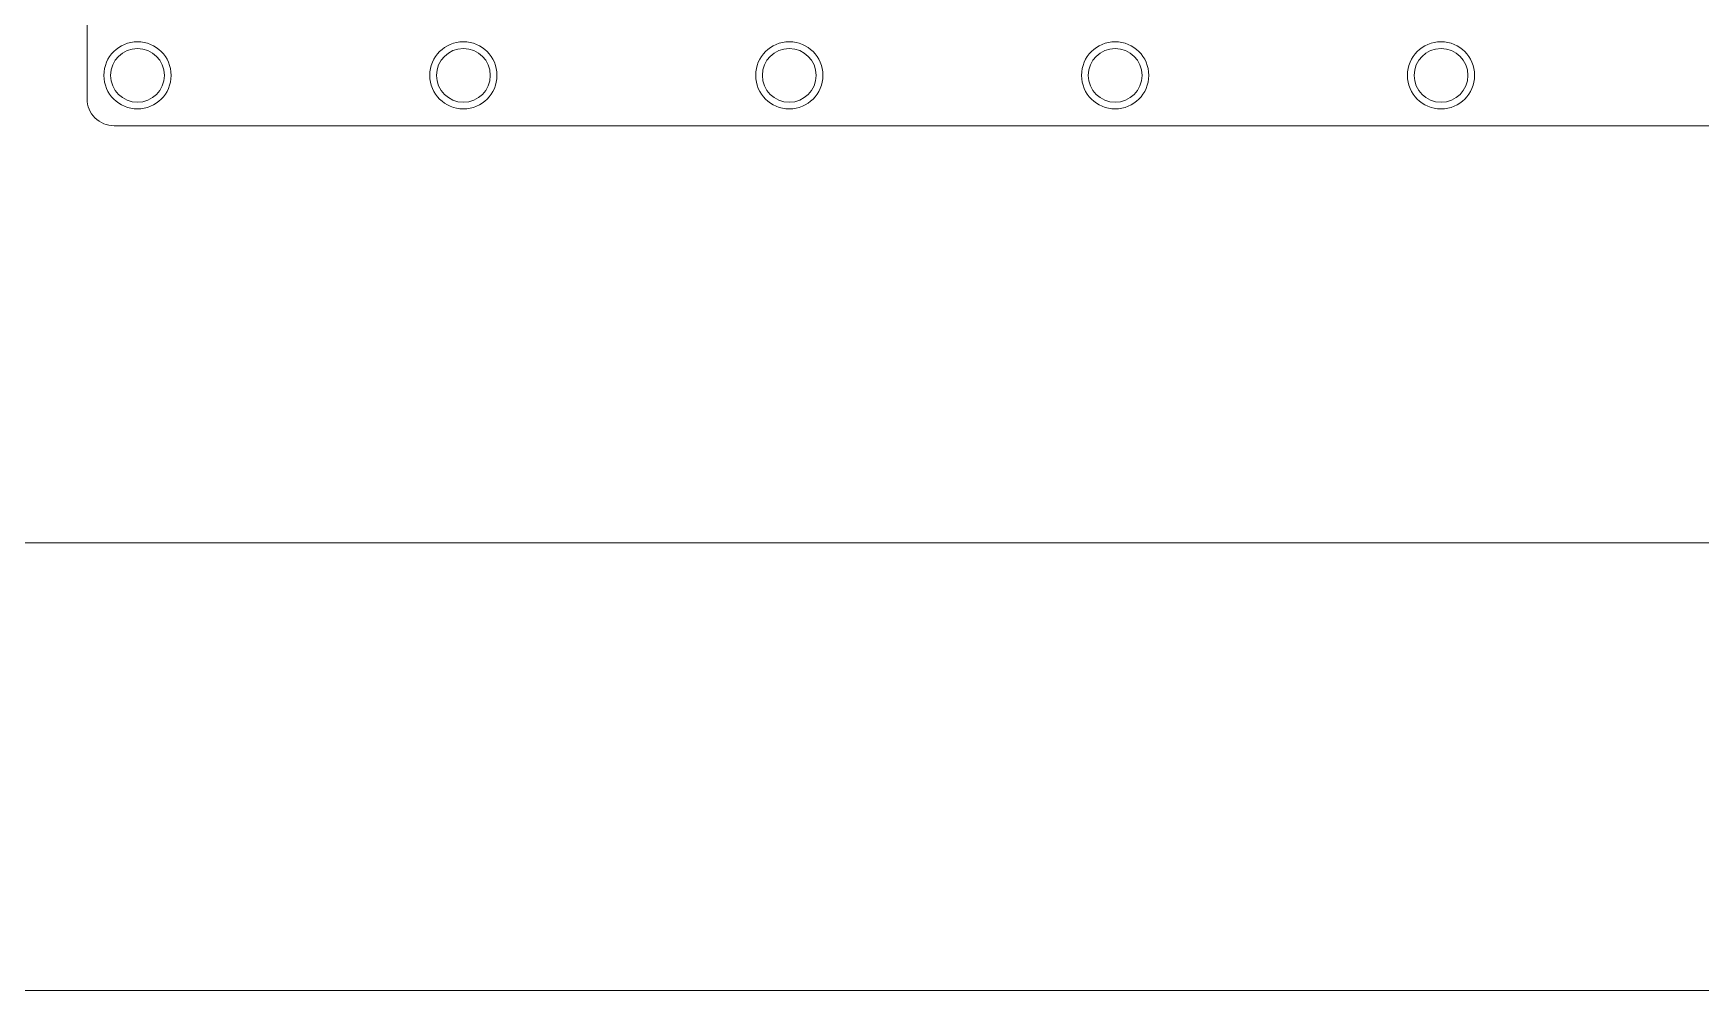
# Model space of a CAD drawing. Header units: millimetres. Extents: x 32626 to 72822, y 60047 to 123188.
# Drawn here: x 44775.1 to 45072.9, y 68574.8 to 68745.8 of the extents above; entities that cross this region are included whole.
import ezdxf

# ---------------------------------------------------------------- set-up
doc = ezdxf.new("R2010")
doc.units = ezdxf.units.MM
doc.header["$LTSCALE"] = 10
doc.linetypes.add('DASHED', pattern=[0.75, 0.5, -0.25])
for name, color, linetype, lineweight in [('1轮廓实线层', 7, 'Continuous', 18), ('2细线层', 4, 'Continuous', 18), ('图框层', 7, 'Continuous', 18)]:
    doc.layers.add(name, color=color, linetype=linetype, lineweight=lineweight)

msp = doc.modelspace()

# ---------------------------------------------------------------- linework, layer by layer
at = {"layer": '1轮廓实线层'}
msp.add_line((44789.51, 68729.26), (45619.91, 68729.26), dxfattribs=at)
at = {"layer": '1轮廓实线层', "linetype": 'DASHED'}
msp.add_lwpolyline([(44613.09, 69694.14), (45736.22, 69694.14), (45736.22, 68654.76), (44613.09, 68654.76)], close=True, dxfattribs=at)
at = {"layer": '1轮廓实线层'}
msp.add_lwpolyline([(44789.51, 68729.26, -0.414214), (44784.71, 68734.06), (44784.71, 69024.46, -0.414214), (44789.51, 69029.26), (45272.46, 69029.26)], format="xyb", dxfattribs=at)
for centre, radius in [((44793.71, 68738.26), 6), ((44793.71, 68738.26), 4.8), ((44851.91, 68738.26), 6), ((44851.91, 68738.26), 4.8), ((44910.11, 68738.26), 6), ((44910.11, 68738.26), 4.8), ((44968.31, 68738.26), 6), ((44968.31, 68738.26), 4.8), ((45026.51, 68738.26), 6), ((45026.51, 68738.26), 4.8)]:
    msp.add_circle(centre, radius, dxfattribs=at)
at = {"layer": '2细线层'}
msp.add_line((49165.09, 68574.76), (44413.09, 68574.76), dxfattribs=at)
at = {"layer": '图框层'}
msp.add_line((44613.09, 68654.76), (49085.09, 68654.76), dxfattribs=at)

doc.saveas('drawing.dxf')
